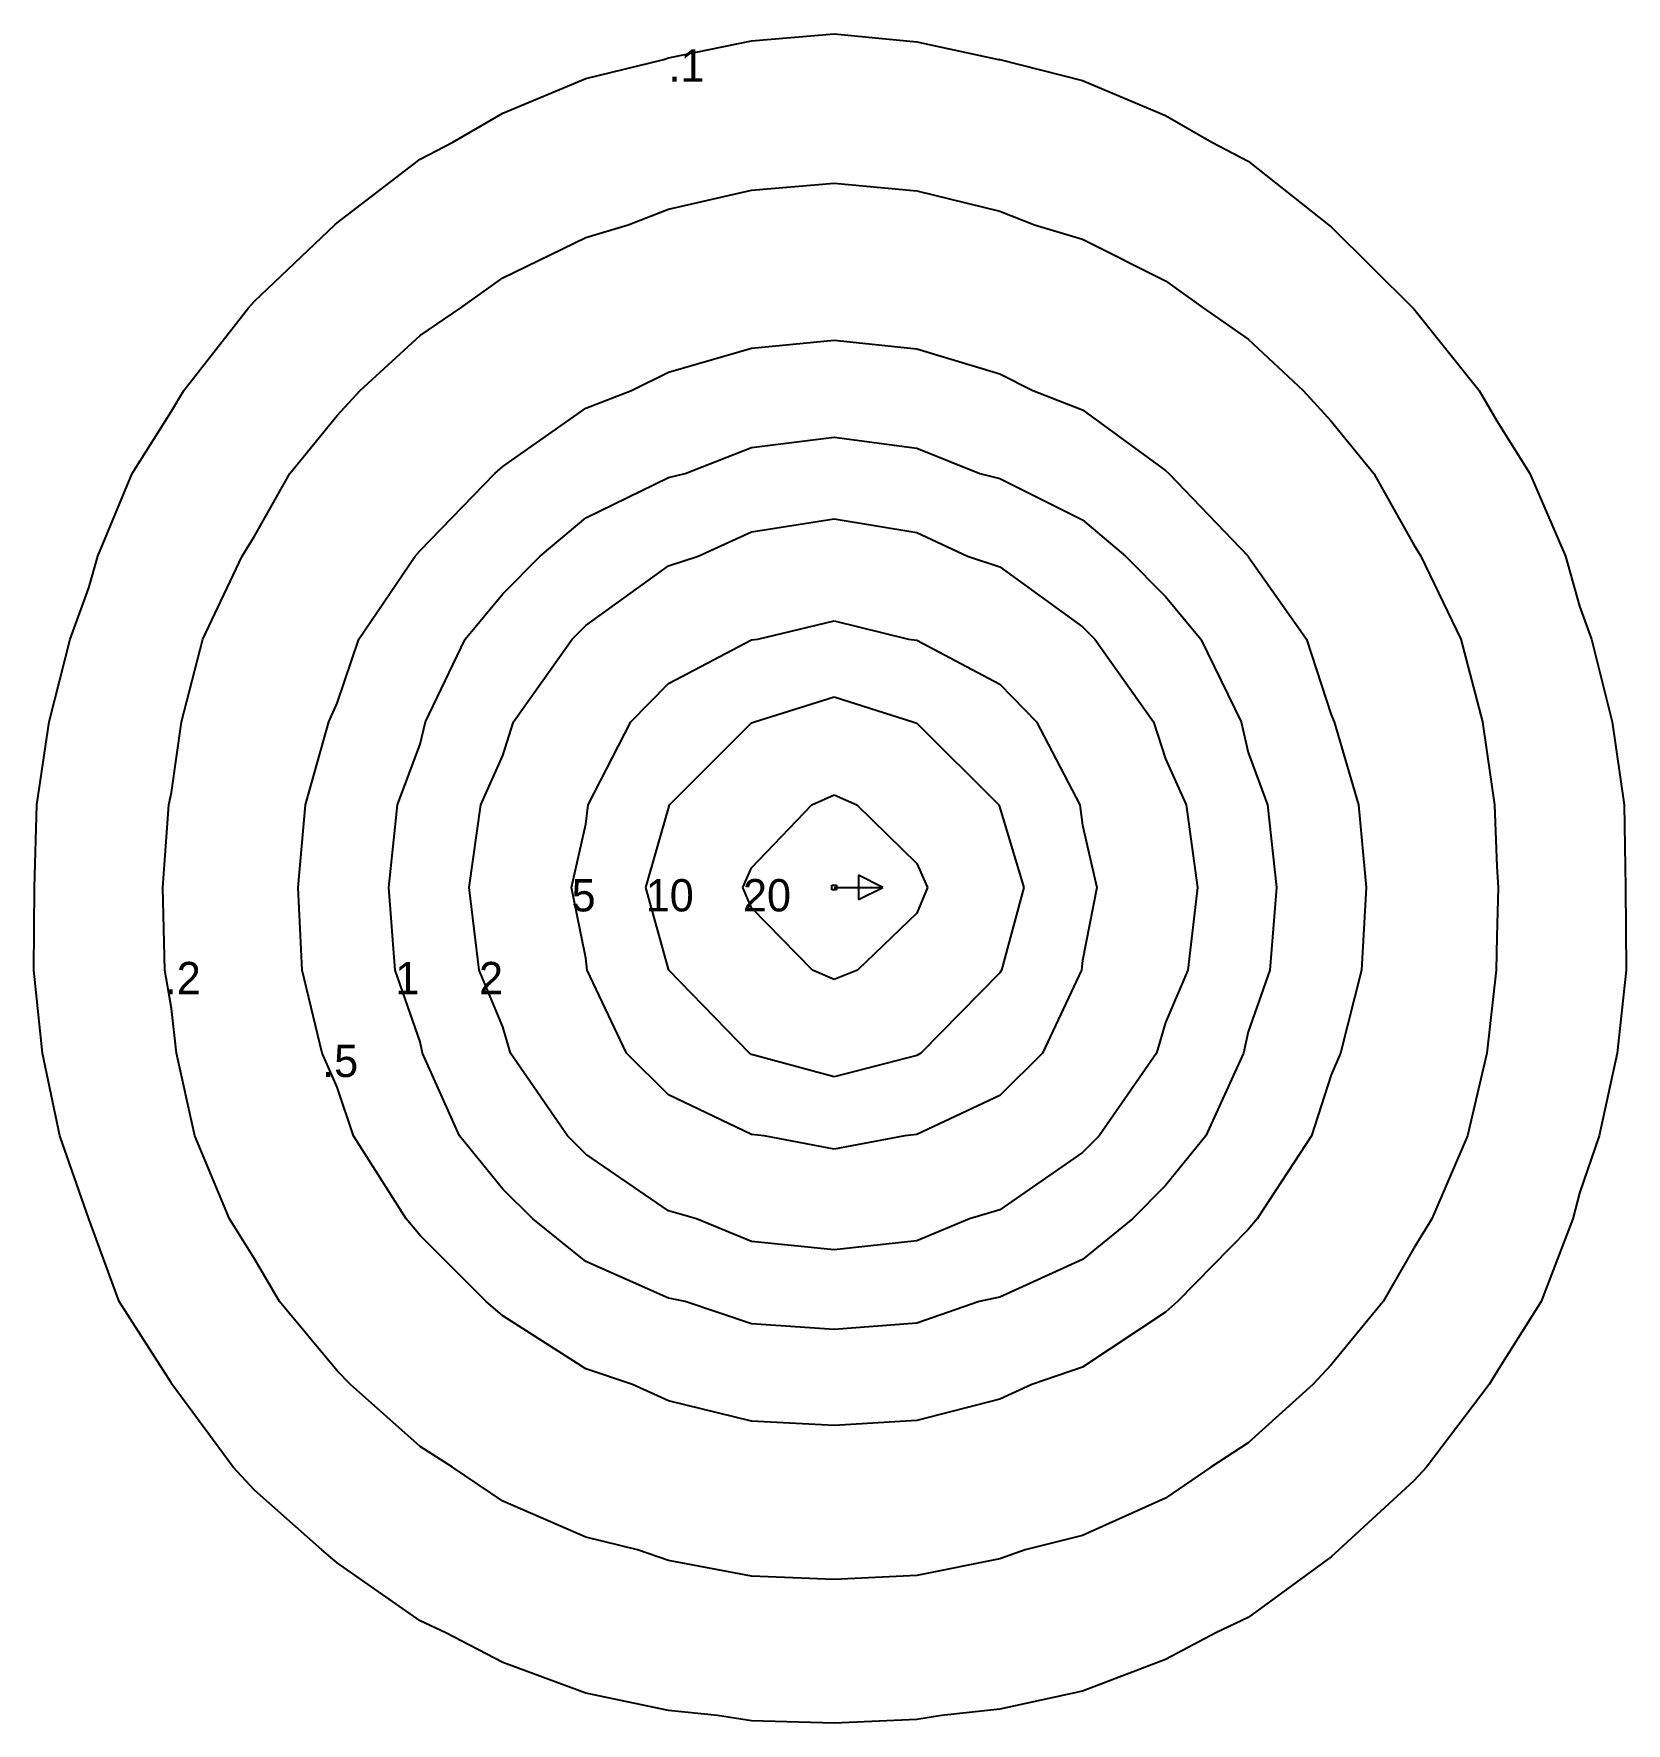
# Model space of a CAD drawing. Extents: x -32.9 to 32.6, y -34.4 to 35.1.
import ezdxf

# ---------------------------------------------------------------- set-up
doc = ezdxf.new("R2010")
doc.units = 0
doc.layers.add('TemplateLayer', color=7, linetype='CONTINUOUS')

# ---------------------------------------------------------------- blocks, each defined once
blk = doc.blocks.new('Template')
at = {"layer": 'TemplateLayer', "color": 7, "linetype": 'CONTINUOUS'}
for p, q in [((-6.818, 34.152), (-3.409, 34.856)), ((-3.409, 34.856), (0, 35.143)), ((0, 35.143), (3.409, 34.813)), ((3.409, 34.813), (6.766, 34.091)), ((-10.227, 33.297), (-7.008, 34.091)), ((-7.008, 34.091), (-6.818, 34.152)), ((6.766, 34.091), (6.818, 34.083)), ((6.818, 34.083), (10.227, 33.22)), ((-13.636, 31.872), (-10.227, 33.297)), ((10.227, 33.22), (13.636, 31.78)), ((-15.698, 30.682), (-13.636, 31.872)), ((13.636, 31.78), (15.541, 30.682)), ((-17.045, 29.981), (-15.698, 30.682)), ((15.541, 30.682), (17.045, 29.895)), ((-20.455, 27.357), (-17.045, 29.981)), ((17.045, 29.895), (20.349, 27.273)), ((-23.864, 24.134), (-20.55, 27.273)), ((-20.55, 27.273), (-20.455, 27.357)), ((20.349, 27.273), (20.455, 27.19)), ((20.455, 27.19), (23.822, 23.864)), ((-26.772, 20.455), (-24.107, 23.864)), ((-24.107, 23.864), (-23.864, 24.134)), ((23.822, 23.864), (23.864, 23.816)), ((23.864, 23.816), (26.545, 20.455)), ((-27.273, 19.606), (-26.772, 20.455)), ((26.545, 20.455), (27.273, 19.215)), ((-28.891, 17.045), (-27.273, 19.606)), ((27.273, 19.215), (28.634, 17.045)), ((-30.308, 13.636), (-28.891, 17.045)), ((28.634, 17.045), (30.107, 13.636)), ((-30.682, 12.331), (-30.308, 13.636)), ((30.107, 13.636), (30.682, 11.585)), ((-31.451, 10.227), (-30.682, 12.331)), ((30.682, 11.585), (31.173, 10.227)), ((-32.31, 6.818), (-31.451, 10.227)), ((31.173, 10.227), (32.031, 6.818)), ((-32.816, 3.409), (-32.31, 6.818)), ((32.031, 6.818), (32.512, 3.409)), ((-32.92, 0), (-32.816, 3.409)), ((32.512, 3.409), (32.574, 0)), ((-32.944, -3.409), (-32.92, 0)), ((32.574, 0), (32.602, -3.409)), ((-32.591, -6.818), (-32.944, -3.409)), ((32.602, -3.409), (32.225, -6.818)), ((-31.874, -10.227), (-32.591, -6.818)), ((32.225, -6.818), (31.483, -10.227)), ((-30.682, -13.636), (-31.874, -10.227)), ((31.483, -10.227), (30.682, -12.585)), ((30.682, -12.585), (30.408, -13.636)), ((-29.43, -17.045), (-30.682, -13.636)), ((30.408, -13.636), (29.1, -17.045)), ((-27.273, -20.409), (-29.43, -17.045)), ((29.1, -17.045), (27.273, -19.941)), ((27.273, -19.941), (26.968, -20.455)), ((-27.245, -20.455), (-27.273, -20.409)), ((-24.739, -23.864), (-27.245, -20.455)), ((26.968, -20.455), (24.379, -23.864)), ((-23.864, -24.804), (-24.739, -23.864)), ((24.379, -23.864), (23.864, -24.432)), ((-21.086, -27.273), (-23.864, -24.804)), ((23.864, -24.432), (20.772, -27.273)), ((-20.455, -27.807), (-21.086, -27.273)), ((-17.045, -30.186), (-20.455, -27.807)), ((20.455, -27.548), (17.045, -30.055)), ((20.772, -27.273), (20.455, -27.548)), ((-15.98, -30.682), (-17.045, -30.186)), ((17.045, -30.055), (15.716, -30.682)), ((-13.636, -31.911), (-15.98, -30.682)), ((15.716, -30.682), (13.636, -31.78)), ((-10.227, -33.174), (-13.636, -31.911)), ((13.636, -31.78), (10.227, -33.079)), ((-6.818, -33.883), (-10.227, -33.174)), ((10.227, -33.079), (6.818, -33.825)), ((-4.804, -34.091), (-6.818, -33.883)), ((6.818, -33.825), (4.425, -34.091)), ((-3.409, -34.301), (-4.804, -34.091)), ((0, -34.404), (-3.409, -34.301)), ((3.409, -34.255), (0, -34.404)), ((4.425, -34.091), (3.409, -34.255))]:
    blk.add_line(p, q, dxfattribs=at)
at = {"layer": 'TemplateLayer', "color": 1, "linetype": 'CONTINUOUS'}
for p, q in [((-6.818, 27.922), (-3.409, 28.71)), ((-3.409, 28.71), (0, 28.992)), ((0, 28.992), (3.409, 28.678)), ((3.409, 28.678), (6.818, 27.842)), ((-8.479, 27.273), (-6.818, 27.922)), ((6.818, 27.842), (8.249, 27.273)), ((-10.227, 26.764), (-8.479, 27.273)), ((8.249, 27.273), (10.227, 26.69)), ((-13.636, 25.093), (-10.227, 26.764)), ((10.227, 26.69), (13.636, 24.979)), ((-15.368, 23.864), (-13.636, 25.093)), ((13.636, 24.979), (15.183, 23.864)), ((-17.045, 22.726), (-15.368, 23.864)), ((15.183, 23.864), (17.045, 22.575)), ((-19.505, 20.455), (-17.045, 22.726)), ((17.045, 22.575), (19.311, 20.455)), ((-20.455, 19.429), (-19.505, 20.455)), ((19.311, 20.455), (20.455, 19.199)), ((-22.402, 17.045), (-20.455, 19.429)), ((20.455, 19.199), (22.209, 17.045)), ((-23.864, 14.469), (-22.402, 17.045)), ((22.209, 17.045), (23.864, 14.112)), ((-24.374, 13.636), (-23.864, 14.469)), ((23.864, 14.112), (24.153, 13.636)), ((-25.988, 10.227), (-24.374, 13.636)), ((24.153, 13.636), (25.797, 10.227)), ((-26.861, 6.818), (-25.988, 10.227)), ((25.797, 10.227), (26.689, 6.818)), ((-27.273, 3.916), (-26.861, 6.818)), ((26.689, 6.818), (27.175, 3.409)), ((-27.387, 3.409), (-27.273, 3.916)), ((-27.633, 0), (-27.387, 3.409)), ((27.175, 3.409), (27.273, 0.869)), ((27.273, 0.869), (27.331, 0)), ((-27.554, -3.409), (-27.633, 0)), ((27.331, 0), (27.273, -2.014)), ((27.273, -2.014), (27.25, -3.409)), ((-27.273, -4.977), (-27.554, -3.409)), ((27.25, -3.409), (26.861, -6.818)), ((-27.069, -6.818), (-27.273, -4.977)), ((-26.316, -10.227), (-27.069, -6.818)), ((26.861, -6.818), (26.072, -10.227)), ((-24.887, -13.636), (-26.316, -10.227)), ((26.072, -10.227), (24.608, -13.636)), ((-23.864, -15.286), (-24.887, -13.636)), ((24.608, -13.636), (23.864, -14.853)), ((-22.829, -17.045), (-23.864, -15.286)), ((23.864, -14.853), (22.599, -17.045)), ((-20.455, -19.898), (-22.829, -17.045)), ((22.599, -17.045), (20.455, -19.654)), ((-19.915, -20.455), (-20.455, -19.898)), ((20.455, -19.654), (19.699, -20.455)), ((-17.045, -23.01), (-19.915, -20.455)), ((19.699, -20.455), (17.045, -22.857)), ((17.045, -22.857), (15.504, -23.864)), ((-15.707, -23.864), (-17.045, -23.01)), ((-13.636, -25.26), (-15.707, -23.864)), ((15.504, -23.864), (13.636, -25.144)), ((-10.227, -26.749), (-13.636, -25.26)), ((13.636, -25.144), (10.227, -26.676)), ((-8.1, -27.273), (-10.227, -26.749)), ((10.227, -26.676), (7.864, -27.273)), ((-6.818, -27.709), (-8.1, -27.273)), ((-3.409, -28.35), (-6.818, -27.709)), ((6.818, -27.637), (3.409, -28.319)), ((7.864, -27.273), (6.818, -27.637)), ((0, -28.482), (-3.409, -28.35)), ((3.409, -28.319), (0, -28.482))]:
    blk.add_line(p, q, dxfattribs=at)
at = {"layer": 'TemplateLayer', "color": 3, "linetype": 'CONTINUOUS'}
for p, q in [((-3.409, 22.207), (0, 22.532)), ((0, 22.532), (3.409, 22.17)), ((-6.818, 21.219), (-3.409, 22.207)), ((3.409, 22.17), (6.818, 21.142)), ((-8.341, 20.455), (-6.818, 21.219)), ((6.818, 21.142), (8.183, 20.455)), ((-10.227, 19.729), (-8.341, 20.455)), ((8.183, 20.455), (10.227, 19.668)), ((-13.636, 17.333), (-10.227, 19.729)), ((10.227, 19.668), (13.636, 17.171)), ((-17.045, 13.879), (-13.961, 17.045)), ((-13.961, 17.045), (-13.636, 17.333)), ((13.636, 17.171), (13.775, 17.045)), ((13.775, 17.045), (17.041, 13.636)), ((-19.564, 10.227), (-17.248, 13.636)), ((-17.248, 13.636), (-17.045, 13.879)), ((17.041, 13.636), (17.045, 13.63)), ((17.045, 13.63), (19.438, 10.227)), ((-20.455, 7.582), (-19.564, 10.227)), ((19.438, 10.227), (20.455, 7.106)), ((-20.799, 6.818), (-20.455, 7.582)), ((20.455, 7.106), (20.583, 6.818)), ((-21.765, 3.409), (-20.799, 6.818)), ((20.583, 6.818), (21.583, 3.409)), ((-22.057, 0), (-21.765, 3.409)), ((21.583, 3.409), (21.9, 0)), ((-21.897, -3.409), (-22.057, 0)), ((21.9, 0), (21.707, -3.409)), ((-21.076, -6.818), (-21.897, -3.409)), ((21.707, -3.409), (20.84, -6.818)), ((-20.455, -8.218), (-21.076, -6.818)), ((20.84, -6.818), (20.455, -7.707)), ((-19.79, -10.227), (-20.455, -8.218)), ((20.455, -7.707), (19.647, -10.227)), ((-17.62, -13.636), (-19.79, -10.227)), ((19.647, -10.227), (17.412, -13.636)), ((-17.045, -14.322), (-17.62, -13.636)), ((17.412, -13.636), (17.045, -14.077)), ((-14.32, -17.045), (-17.045, -14.322)), ((17.045, -14.077), (14.135, -17.045)), ((-13.636, -17.63), (-14.32, -17.045)), ((14.135, -17.045), (13.636, -17.479)), ((-10.227, -19.818), (-13.636, -17.63)), ((13.636, -17.479), (10.227, -19.753)), ((-8.304, -20.455), (-10.227, -19.818)), ((10.227, -19.753), (8.135, -20.455)), ((-6.818, -21.132), (-8.304, -20.455)), ((8.135, -20.455), (6.818, -21.06)), ((-3.409, -21.971), (-6.818, -21.132)), ((6.818, -21.06), (3.409, -21.936)), ((0, -22.15), (-3.409, -21.971)), ((3.409, -21.936), (0, -22.15))]:
    blk.add_line(p, q, dxfattribs=at)
at = {"layer": 'TemplateLayer', "color": 5, "linetype": 'CONTINUOUS'}
for p, q in [((-6.13, 17.045), (-3.409, 18.106)), ((-3.409, 18.106), (0, 18.531)), ((0, 18.531), (3.409, 18.079)), ((3.409, 18.079), (5.996, 17.045)), ((-10.227, 15.215), (-6.818, 16.878)), ((-6.818, 16.878), (-6.13, 17.045)), ((5.996, 17.045), (6.818, 16.838)), ((6.818, 16.838), (10.227, 15.131)), ((-12.103, 13.636), (-10.227, 15.215)), ((10.227, 15.131), (11.988, 13.636)), ((-13.636, 12.092), (-12.103, 13.636)), ((11.988, 13.636), (13.636, 11.979)), ((-15.189, 10.227), (-13.636, 12.092)), ((13.636, 11.979), (15.096, 10.227)), ((-16.824, 6.818), (-15.189, 10.227)), ((15.096, 10.227), (16.748, 6.818)), ((-17.045, 5.9), (-16.824, 6.818)), ((16.748, 6.818), (17.045, 5.56)), ((-17.969, 3.409), (-17.045, 5.9)), ((17.045, 5.56), (17.834, 3.409)), ((-18.334, 0), (-17.969, 3.409)), ((17.834, 3.409), (18.212, 0)), ((-18.066, -3.409), (-18.334, 0)), ((18.212, 0), (17.931, -3.409)), ((-17.045, -6.352), (-18.066, -3.409)), ((17.931, -3.409), (17.045, -5.94)), ((17.045, -5.94), (16.851, -6.818)), ((-16.943, -6.818), (-17.045, -6.352)), ((-15.423, -10.227), (-16.943, -6.818)), ((16.851, -6.818), (15.299, -10.227)), ((-13.636, -12.417), (-15.423, -10.227)), ((15.299, -10.227), (13.636, -12.274)), ((-12.406, -13.636), (-13.636, -12.417)), ((13.636, -12.274), (12.275, -13.636)), ((-10.227, -15.401), (-12.406, -13.636)), ((12.275, -13.636), (10.227, -15.315)), ((-6.818, -16.904), (-10.227, -15.401)), ((10.227, -15.315), (6.818, -16.863)), ((-6.129, -17.045), (-6.818, -16.904)), ((-3.409, -17.967), (-6.129, -17.045)), ((5.967, -17.045), (3.409, -17.942)), ((6.818, -16.863), (5.967, -17.045)), ((0, -18.203), (-3.409, -17.967)), ((3.409, -17.942), (0, -18.203))]:
    blk.add_line(p, q, dxfattribs=at)
at = {"layer": 'TemplateLayer', "color": 6, "linetype": 'CONTINUOUS'}
for p, q in [((-5.591, 13.636), (-3.409, 14.636)), ((-3.409, 14.636), (0, 15.17)), ((0, 15.17), (3.409, 14.609)), ((3.409, 14.609), (5.493, 13.636)), ((-10.227, 10.788), (-6.818, 13.243)), ((-6.818, 13.243), (-5.591, 13.636)), ((5.493, 13.636), (6.818, 13.206)), ((6.818, 13.206), (10.227, 10.73)), ((-10.786, 10.227), (-10.227, 10.788)), ((10.227, 10.73), (10.729, 10.227)), ((-13.196, 6.818), (-10.786, 10.227)), ((10.729, 10.227), (13.149, 6.818)), ((-13.636, 5.431), (-13.196, 6.818)), ((13.149, 6.818), (13.636, 5.3)), ((-14.549, 3.409), (-13.636, 5.431)), ((13.636, 5.3), (14.49, 3.409)), ((-15.026, 0), (-14.549, 3.409)), ((14.49, 3.409), (14.962, 0)), ((-14.618, -3.409), (-15.026, 0)), ((14.962, 0), (14.555, -3.409)), ((-13.636, -5.733), (-14.618, -3.409)), ((14.555, -3.409), (13.636, -5.562)), ((13.636, -5.562), (13.273, -6.818)), ((-13.323, -6.818), (-13.636, -5.733)), ((-10.979, -10.227), (-13.323, -6.818)), ((13.273, -6.818), (10.904, -10.227)), ((-10.227, -10.975), (-10.979, -10.227)), ((10.904, -10.227), (10.227, -10.904)), ((-6.818, -13.308), (-10.227, -10.975)), ((10.227, -10.904), (6.818, -13.275)), ((-5.672, -13.636), (-6.818, -13.308)), ((-3.409, -14.567), (-5.672, -13.636)), ((5.567, -13.636), (3.409, -14.543)), ((6.818, -13.275), (5.567, -13.636)), ((0, -14.91), (-3.409, -14.567)), ((3.409, -14.543), (0, -14.91))]:
    blk.add_line(p, q, dxfattribs=at)
at = {"layer": 'TemplateLayer', "color": 214, "linetype": 'CONTINUOUS'}
for p, q in [((-3.141, 10.227), (0, 10.975)), ((0, 10.975), (3.062, 10.227)), ((-6.818, 8.401), (-3.409, 10.188)), ((-3.409, 10.188), (-3.141, 10.227)), ((3.062, 10.227), (3.409, 10.175)), ((3.409, 10.175), (6.818, 8.372)), ((-8.371, 6.818), (-6.818, 8.401)), ((6.818, 8.372), (8.335, 6.818)), ((-10.123, 3.409), (-8.371, 6.818)), ((8.335, 6.818), (10.114, 3.409)), ((-10.227, 2.608), (-10.123, 3.409)), ((10.114, 3.409), (10.227, 2.564)), ((-10.808, 0), (-10.227, 2.608)), ((10.227, 2.564), (10.809, 0)), ((-10.227, -2.914), (-10.808, 0)), ((10.809, 0), (10.227, -3.005)), ((-10.169, -3.409), (-10.227, -2.914)), ((-8.545, -6.818), (-10.169, -3.409)), ((10.182, -3.409), (8.578, -6.818)), ((10.227, -3.005), (10.182, -3.409)), ((-6.818, -8.53), (-8.545, -6.818)), ((8.578, -6.818), (6.818, -8.562)), ((-3.409, -10.169), (-6.818, -8.53)), ((6.818, -8.562), (3.409, -10.173)), ((-2.884, -10.227), (-3.409, -10.169)), ((0, -10.779), (-2.884, -10.227)), ((2.91, -10.227), (0, -10.779)), ((3.409, -10.173), (2.91, -10.227))]:
    blk.add_line(p, q, dxfattribs=at)
at = {"layer": 'TemplateLayer', "color": 30, "linetype": 'CONTINUOUS'}
for p, q in [((-3.275, 6.818), (0, 7.843)), ((0, 7.843), (3.233, 6.818)), ((-6.777, 3.409), (-3.409, 6.781)), ((-3.409, 6.781), (-3.275, 6.818)), ((3.233, 6.818), (3.409, 6.77)), ((3.409, 6.77), (6.784, 3.409)), ((-7.758, 0), (-6.818, 3.248)), ((-6.818, 3.248), (-6.777, 3.409)), ((6.784, 3.409), (6.818, 3.278)), ((6.818, 3.278), (7.805, 0)), ((-6.818, -3.367), (-7.758, 0)), ((7.805, 0), (6.891, -3.409)), ((-6.808, -3.409), (-6.818, -3.367)), ((-3.487, -6.818), (-6.808, -3.409)), ((6.891, -3.409), (6.818, -3.516)), ((6.818, -3.516), (3.561, -6.818)), ((-3.409, -6.873), (-3.487, -6.818)), ((0, -7.796), (-3.409, -6.873)), ((3.409, -6.923), (0, -7.796)), ((3.561, -6.818), (3.409, -6.923))]:
    blk.add_line(p, q, dxfattribs=at)
at = {"layer": 'TemplateLayer', "color": 94, "linetype": 'CONTINUOUS'}
for p, q in [((-0.918, 3.409), (0, 3.815)), ((0, 3.815), (0.939, 3.409)), ((-3.409, 0.812), (-0.918, 3.409)), ((0.939, 3.409), (3.409, 0.984)), ((-3.754, 0), (-3.409, 0.812)), ((3.409, 0.984), (3.837, 0)), ((-3.409, -0.837), (-3.754, 0)), ((3.837, 0), (3.409, -1.053)), ((-0.898, -3.409), (-3.409, -0.837)), ((3.409, -1.053), (0.957, -3.409)), ((0, -3.788), (-0.898, -3.409)), ((0.957, -3.409), (0, -3.788))]:
    blk.add_line(p, q, dxfattribs=at)
at = {"layer": 'TemplateLayer', "color": 0, "linetype": 'CONTINUOUS'}
for p, q in [((-0.1, 0.1), (0.1, 0.1)), ((-0.1, -0.1), (-0.1, 0.1)), ((0, 0), (2, 0)), ((0, 0), (0, 0)), ((0.1, 0.1), (0.1, -0.1)), ((2, 0), (1, 0.5)), ((1, 0.5), (1, -0.5)), ((1, -0.5), (2, 0)), ((0.1, -0.1), (-0.1, -0.1))]:
    blk.add_line(p, q, dxfattribs=at)
at = {"layer": 'TemplateLayer', "color": 7}
blk.add_text('.1', height=1.33, dxfattribs=at).set_placement((-6.818, 33.167))
at = {"layer": 'TemplateLayer', "color": 214}
blk.add_text('5', height=1.33, dxfattribs=at).set_placement((-10.808, -0.985))
at = {"layer": 'TemplateLayer', "color": 30}
blk.add_text('10', height=1.33, dxfattribs=at).set_placement((-7.758, -0.985))
at = {"layer": 'TemplateLayer', "color": 94}
blk.add_text('20', height=1.33, dxfattribs=at).set_placement((-3.754, -0.985))
at = {"layer": 'TemplateLayer', "color": 1}
blk.add_text('.2', height=1.33, dxfattribs=at).set_placement((-27.554, -4.394))
at = {"layer": 'TemplateLayer', "color": 5}
blk.add_text('1', height=1.33, dxfattribs=at).set_placement((-18.066, -4.394))
at = {"layer": 'TemplateLayer', "color": 6}
blk.add_text('2', height=1.33, dxfattribs=at).set_placement((-14.618, -4.394))
at = {"layer": 'TemplateLayer', "color": 3}
blk.add_text('.5', height=1.33, dxfattribs=at).set_placement((-21.076, -7.803))

msp = doc.modelspace()

# ---------------------------------------------------------------- block references
at = {"layer": 'TemplateLayer', "linetype": 'CONTINUOUS'}
msp.add_blockref('Template', (0, 0), dxfattribs=at)

doc.saveas('drawing.dxf')
